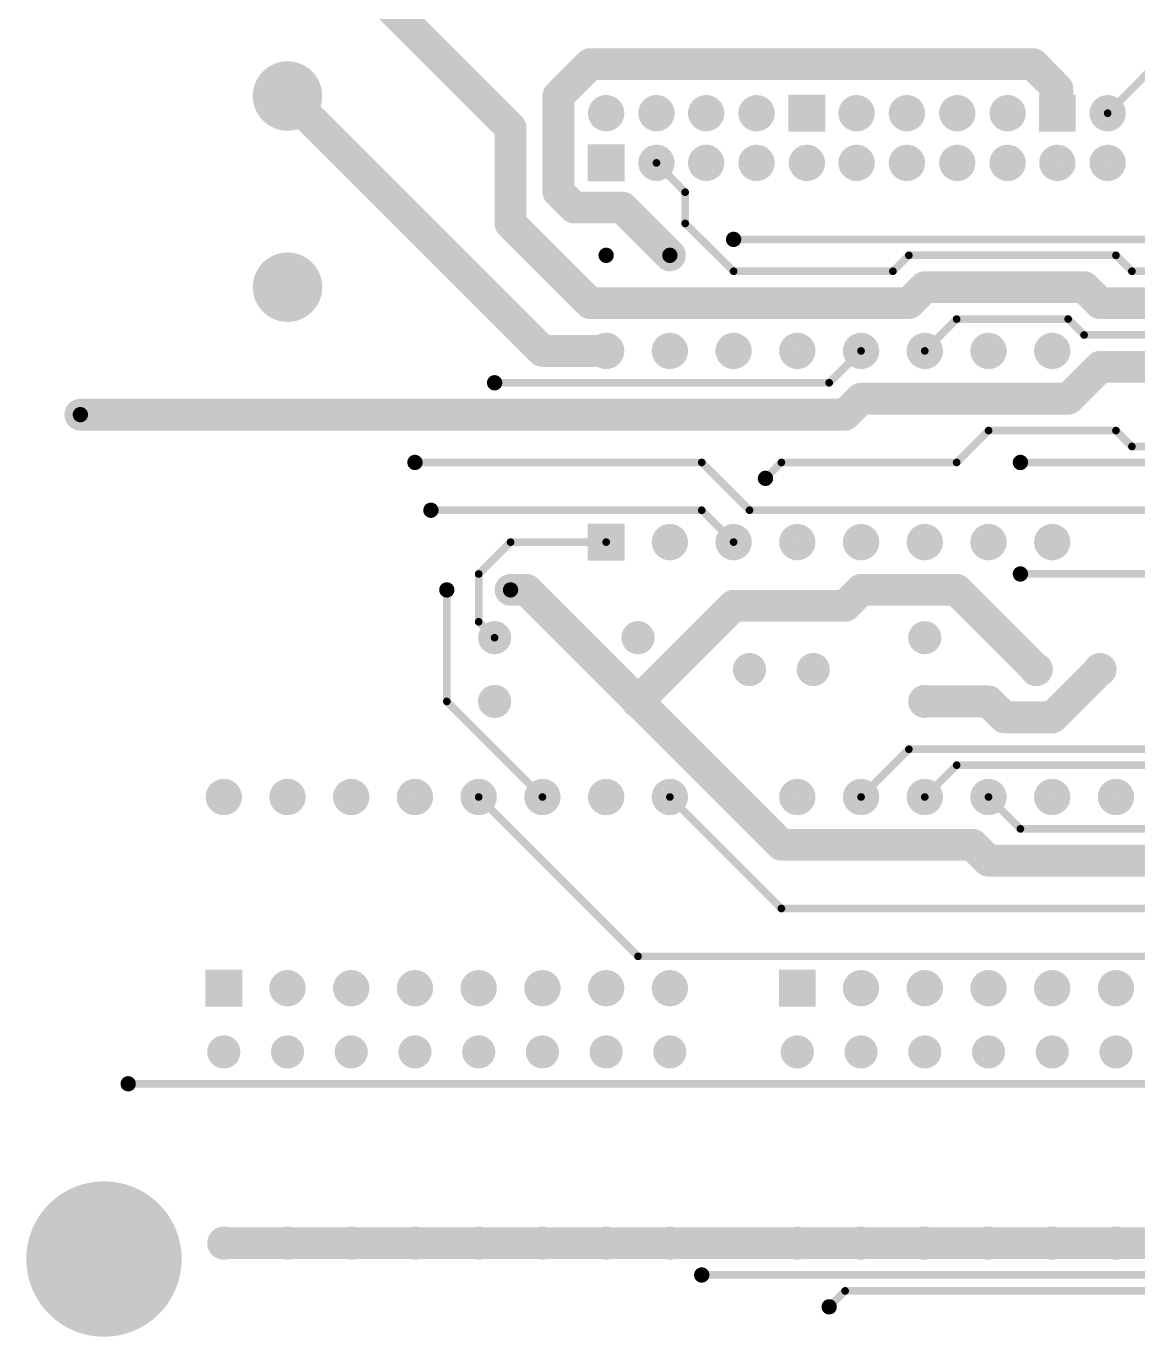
# Model space of a CAD drawing. Extents: x 0.24 to 7.39, y 0.21 to 4.62.
# Drawn here: x 0.236 to 1.98, y 0.224 to 2.28 of the extents above; entities that cross this region are included whole.
import ezdxf

# ---------------------------------------------------------------- set-up
doc = ezdxf.new("R2010")
doc.units = 0

msp = doc.modelspace()

# ---------------------------------------------------------------- linework, layer by layer
at = {"layer": 'TOP'}
for points, const_width in [([(0.996, 2.121), (0.646, 2.471)], 0.05), ([(2.184, 2.396), (1.933, 2.144)], 0.012), ([(1.121, 2.221), (1.071, 2.171)], 0.05), ([(1.816, 2.221), (1.121, 2.221)], 0.05), ([(1.854, 2.182), (1.816, 2.221)], 0.05), ([(1.854, 2.144), (1.854, 2.182)], 0.05), ([(1.046, 1.771), (0.646, 2.171)], 0.05), ([(1.071, 2.171), (1.071, 2.021)], 0.05), ([(0.996, 1.971), (0.996, 2.121)], 0.05), ([(1.27, 2.02), (1.225, 2.066)], 0.012), ([(1.071, 2.021), (1.096, 1.996)], 0.05), ([(1.096, 1.996), (1.171, 1.996)], 0.05), ([(1.171, 1.996), (1.246, 1.921)], 0.05), ([(1.27, 1.971), (1.27, 2.02)], 0.012), ([(1.121, 1.846), (0.996, 1.971)], 0.05), ([(1.346, 1.896), (1.27, 1.971)], 0.012), ([(1.996, 1.946), (1.346, 1.946)], 0.012), ([(1.621, 1.921), (1.596, 1.896)], 0.012), ([(1.946, 1.921), (1.621, 1.921)], 0.012), ([(1.971, 1.896), (1.946, 1.921)], 0.012), ([(1.596, 1.896), (1.346, 1.896)], 0.012), ([(1.646, 1.871), (1.621, 1.846)], 0.05), ([(1.896, 1.871), (1.646, 1.871)], 0.05), ([(1.921, 1.846), (1.896, 1.871)], 0.05), ([(2.196, 1.896), (1.971, 1.896)], 0.012), ([(1.621, 1.846), (1.121, 1.846)], 0.05), ([(2.771, 1.846), (1.921, 1.846)], 0.05), ([(1.696, 1.821), (1.646, 1.771)], 0.012), ([(1.871, 1.821), (1.696, 1.821)], 0.012), ([(1.896, 1.796), (1.871, 1.821)], 0.012), ([(1.146, 1.771), (1.046, 1.771)], 0.05), ([(2.846, 1.796), (1.896, 1.796)], 0.012), ([(1.546, 1.771), (1.496, 1.721)], 0.012), ([(1.921, 1.746), (1.871, 1.696)], 0.05), ([(3.021, 1.746), (1.921, 1.746)], 0.05), ([(1.496, 1.721), (0.971, 1.721)], 0.012), ([(1.546, 1.696), (1.521, 1.671)], 0.05), ([(1.871, 1.696), (1.546, 1.696)], 0.05), ([(1.521, 1.671), (0.321, 1.671)], 0.05), ([(1.746, 1.646), (1.696, 1.596)], 0.012), ([(1.946, 1.646), (1.746, 1.646)], 0.012), ([(1.971, 1.621), (1.946, 1.646)], 0.012), ([(2.796, 1.621), (1.971, 1.621)], 0.012), ([(1.296, 1.596), (0.846, 1.596)], 0.012), ([(1.371, 1.521), (1.296, 1.596)], 0.012), ([(1.421, 1.596), (1.396, 1.571)], 0.012), ([(1.696, 1.596), (1.421, 1.596)], 0.012), ([(2.746, 1.596), (1.796, 1.596)], 0.012), ([(0.871, 1.521), (1.296, 1.521)], 0.012), ([(1.296, 1.521), (1.346, 1.471)], 0.012), ([(2.121, 1.521), (1.371, 1.521)], 0.012), ([(0.996, 1.471), (0.946, 1.421)], 0.012), ([(1.146, 1.471), (0.996, 1.471)], 0.012), ([(0.946, 1.421), (0.946, 1.346)], 0.012), ([(1.021, 1.396), (0.996, 1.396)], 0.05), ([(1.196, 1.221), (1.021, 1.396)], 0.05), ([(1.521, 1.371), (1.546, 1.396)], 0.05), ([(1.546, 1.396), (1.696, 1.396)], 0.05), ([(1.696, 1.396), (1.821, 1.271)], 0.05), ([(2.121, 1.421), (1.796, 1.421)], 0.012), ([(0.896, 1.221), (0.896, 1.396)], 0.012), ([(1.196, 1.221), (1.346, 1.371)], 0.05), ([(1.346, 1.371), (1.521, 1.371)], 0.05), ([(0.946, 1.346), (0.971, 1.321)], 0.012), ([(1.921, 1.271), (1.846, 1.196)], 0.05), ([(1.421, 0.996), (1.196, 1.221)], 0.05), ([(1.746, 1.221), (1.646, 1.221)], 0.05), ([(1.771, 1.196), (1.746, 1.221)], 0.05), ([(1.046, 1.071), (0.896, 1.221)], 0.012), ([(1.846, 1.196), (1.771, 1.196)], 0.05), ([(1.621, 1.146), (1.546, 1.071)], 0.012), ([(2.646, 1.146), (1.621, 1.146)], 0.012), ([(1.646, 1.071), (1.696, 1.121)], 0.012), ([(1.696, 1.121), (2.671, 1.121)], 0.012), ([(0.946, 1.071), (1.196, 0.821)], 0.012), ([(1.421, 0.896), (1.246, 1.071)], 0.012), ([(1.796, 1.021), (1.746, 1.071)], 0.012), ([(1.721, 0.996), (1.421, 0.996)], 0.05), ([(1.746, 0.971), (1.721, 0.996)], 0.05), ([(2.671, 1.021), (1.796, 1.021)], 0.012), ([(2.971, 0.971), (1.746, 0.971)], 0.05), ([(2.796, 0.896), (1.421, 0.896)], 0.012), ([(1.196, 0.821), (2.246, 0.821)], 0.012), ([(3.171, 0.621), (0.396, 0.621)], 0.012), ([(0.546, 0.371), (0.646, 0.371)], 0.05), ([(0.646, 0.371), (0.746, 0.371)], 0.05), ([(0.746, 0.371), (0.846, 0.371)], 0.05), ([(0.846, 0.371), (0.946, 0.371)], 0.05), ([(0.946, 0.371), (1.046, 0.371)], 0.05), ([(1.046, 0.371), (1.146, 0.371)], 0.05), ([(1.146, 0.371), (1.246, 0.371)], 0.05), ([(1.246, 0.371), (1.446, 0.371)], 0.05), ([(1.446, 0.371), (1.546, 0.371)], 0.05), ([(1.546, 0.371), (1.646, 0.371)], 0.05), ([(1.646, 0.371), (1.746, 0.371)], 0.05), ([(1.746, 0.371), (1.846, 0.371)], 0.05), ([(1.846, 0.371), (1.946, 0.371)], 0.05), ([(1.946, 0.371), (2.046, 0.371)], 0.05), ([(2.171, 0.321), (1.296, 0.321)], 0.012), ([(1.496, 0.271), (1.521, 0.296)], 0.012), ([(1.521, 0.296), (2.221, 0.296)], 0.012)]:
    msp.add_lwpolyline(points, dxfattribs=dict(at, const_width=const_width))
for points, const_width in [([(1.1085, 2.221, 1), (1.1335, 2.221, 1)], 0.025), ([(1.1085, 2.221, 1), (1.1335, 2.221, 1)], 0.025), ([(1.8035, 2.221, 1), (1.8285, 2.221, 1)], 0.025), ([(1.8035, 2.221, 1), (1.8285, 2.221, 1)], 0.025), ([(0.619, 2.171, 1), (0.673, 2.171, 1)], 0.055), ([(1.8415, 2.182, 1), (1.8665, 2.182, 1)], 0.025), ([(1.8415, 2.182, 1), (1.8665, 2.182, 1)], 0.025), ([(0.6335, 2.171, 1), (0.6585, 2.171, 1)], 0.025), ([(1.0585, 2.171, 1), (1.0835, 2.171, 1)], 0.025), ([(1.0585, 2.171, 1), (1.0835, 2.171, 1)], 0.025), ([(1.132, 2.144, 1), (1.16, 2.144, 1)], 0.029), ([(1.211, 2.144, 1), (1.239, 2.144, 1)], 0.029), ([(1.289, 2.144, 1), (1.317, 2.144, 1)], 0.029), ([(1.368, 2.144, 1), (1.396, 2.144, 1)], 0.029), ([(1.525, 2.144, 1), (1.553, 2.144, 1)], 0.029), ([(1.604, 2.144, 1), (1.632, 2.144, 1)], 0.029), ([(1.683, 2.144, 1), (1.711, 2.144, 1)], 0.029), ([(1.762, 2.144, 1), (1.79, 2.144, 1)], 0.029), ([(1.8415, 2.144, 1), (1.8665, 2.144, 1)], 0.025), ([(1.919, 2.144, 1), (1.947, 2.144, 1)], 0.029), ([(0.9835, 2.121, 1), (1.0085, 2.121, 1)], 0.025), ([(0.9835, 2.121, 1), (1.0085, 2.121, 1)], 0.025), ([(1.93, 2.144, 1), (1.936, 2.144, 1)], 0.006), ([(1.211, 2.066, 1), (1.239, 2.066, 1)], 0.029), ([(1.289, 2.066, 1), (1.317, 2.066, 1)], 0.029), ([(1.368, 2.066, 1), (1.396, 2.066, 1)], 0.029), ([(1.447, 2.066, 1), (1.475, 2.066, 1)], 0.029), ([(1.525, 2.066, 1), (1.553, 2.066, 1)], 0.029), ([(1.604, 2.066, 1), (1.632, 2.066, 1)], 0.029), ([(1.683, 2.066, 1), (1.711, 2.066, 1)], 0.029), ([(1.762, 2.066, 1), (1.79, 2.066, 1)], 0.029), ([(1.84, 2.066, 1), (1.868, 2.066, 1)], 0.029), ([(1.919, 2.066, 1), (1.947, 2.066, 1)], 0.029), ([(1.222, 2.066, 1), (1.228, 2.066, 1)], 0.006), ([(1.0585, 2.021, 1), (1.0835, 2.021, 1)], 0.025), ([(1.0585, 2.021, 1), (1.0835, 2.021, 1)], 0.025), ([(1.0835, 1.996, 1), (1.1085, 1.996, 1)], 0.025), ([(1.0835, 1.996, 1), (1.1085, 1.996, 1)], 0.025), ([(1.1585, 1.996, 1), (1.1835, 1.996, 1)], 0.025), ([(1.1585, 1.996, 1), (1.1835, 1.996, 1)], 0.025), ([(1.267, 2.02, 1), (1.273, 2.02, 1)], 0.006), ([(1.267, 2.02, 1), (1.273, 2.02, 1)], 0.006), ([(0.9835, 1.971, 1), (1.0085, 1.971, 1)], 0.025), ([(0.9835, 1.971, 1), (1.0085, 1.971, 1)], 0.025), ([(1.267, 1.971, 1), (1.273, 1.971, 1)], 0.006), ([(1.267, 1.971, 1), (1.273, 1.971, 1)], 0.006), ([(1.34, 1.946, 1), (1.352, 1.946, 1)], 0.012), ([(1.2335, 1.921, 1), (1.2585, 1.921, 1)], 0.025), ([(1.343, 1.946, 1), (1.349, 1.946, 1)], 0.006), ([(0.619, 1.871, 1), (0.673, 1.871, 1)], 0.055), ([(1.14, 1.921, 1), (1.152, 1.921, 1)], 0.012), ([(1.24, 1.921, 1), (1.252, 1.921, 1)], 0.012), ([(1.618, 1.921, 1), (1.624, 1.921, 1)], 0.006), ([(1.618, 1.921, 1), (1.624, 1.921, 1)], 0.006), ([(1.943, 1.921, 1), (1.949, 1.921, 1)], 0.006), ([(1.943, 1.921, 1), (1.949, 1.921, 1)], 0.006), ([(1.343, 1.896, 1), (1.349, 1.896, 1)], 0.006), ([(1.343, 1.896, 1), (1.349, 1.896, 1)], 0.006), ([(1.593, 1.896, 1), (1.599, 1.896, 1)], 0.006), ([(1.593, 1.896, 1), (1.599, 1.896, 1)], 0.006), ([(1.6335, 1.871, 1), (1.6585, 1.871, 1)], 0.025), ([(1.6335, 1.871, 1), (1.6585, 1.871, 1)], 0.025), ([(1.8835, 1.871, 1), (1.9085, 1.871, 1)], 0.025), ([(1.8835, 1.871, 1), (1.9085, 1.871, 1)], 0.025), ([(1.968, 1.896, 1), (1.974, 1.896, 1)], 0.006), ([(1.968, 1.896, 1), (1.974, 1.896, 1)], 0.006), ([(1.1085, 1.846, 1), (1.1335, 1.846, 1)], 0.025), ([(1.1085, 1.846, 1), (1.1335, 1.846, 1)], 0.025), ([(1.6085, 1.846, 1), (1.6335, 1.846, 1)], 0.025), ([(1.6085, 1.846, 1), (1.6335, 1.846, 1)], 0.025), ([(1.9085, 1.846, 1), (1.9335, 1.846, 1)], 0.025), ([(1.9085, 1.846, 1), (1.9335, 1.846, 1)], 0.025), ([(1.693, 1.821, 1), (1.699, 1.821, 1)], 0.006), ([(1.693, 1.821, 1), (1.699, 1.821, 1)], 0.006), ([(1.868, 1.821, 1), (1.874, 1.821, 1)], 0.006), ([(1.868, 1.821, 1), (1.874, 1.821, 1)], 0.006), ([(1.0335, 1.771, 1), (1.0585, 1.771, 1)], 0.025), ([(1.0335, 1.771, 1), (1.0585, 1.771, 1)], 0.025), ([(1.132, 1.771, 1), (1.16, 1.771, 1)], 0.029), ([(1.1335, 1.771, 1), (1.1585, 1.771, 1)], 0.025), ([(1.232, 1.771, 1), (1.26, 1.771, 1)], 0.029), ([(1.332, 1.771, 1), (1.36, 1.771, 1)], 0.029), ([(1.432, 1.771, 1), (1.46, 1.771, 1)], 0.029), ([(1.532, 1.771, 1), (1.56, 1.771, 1)], 0.029), ([(1.632, 1.771, 1), (1.66, 1.771, 1)], 0.029), ([(1.732, 1.771, 1), (1.76, 1.771, 1)], 0.029), ([(1.832, 1.771, 1), (1.86, 1.771, 1)], 0.029), ([(1.893, 1.796, 1), (1.899, 1.796, 1)], 0.006), ([(1.893, 1.796, 1), (1.899, 1.796, 1)], 0.006), ([(1.543, 1.771, 1), (1.549, 1.771, 1)], 0.006), ([(1.643, 1.771, 1), (1.649, 1.771, 1)], 0.006), ([(1.9085, 1.746, 1), (1.9335, 1.746, 1)], 0.025), ([(1.9085, 1.746, 1), (1.9335, 1.746, 1)], 0.025), ([(0.965, 1.721, 1), (0.977, 1.721, 1)], 0.012), ([(0.968, 1.721, 1), (0.974, 1.721, 1)], 0.006), ([(1.493, 1.721, 1), (1.499, 1.721, 1)], 0.006), ([(1.493, 1.721, 1), (1.499, 1.721, 1)], 0.006), ([(1.5335, 1.696, 1), (1.5585, 1.696, 1)], 0.025), ([(1.5335, 1.696, 1), (1.5585, 1.696, 1)], 0.025), ([(1.8585, 1.696, 1), (1.8835, 1.696, 1)], 0.025), ([(1.8585, 1.696, 1), (1.8835, 1.696, 1)], 0.025), ([(0.3085, 1.671, 1), (0.3335, 1.671, 1)], 0.025), ([(1.5085, 1.671, 1), (1.5335, 1.671, 1)], 0.025), ([(1.5085, 1.671, 1), (1.5335, 1.671, 1)], 0.025), ([(0.315, 1.671, 1), (0.327, 1.671, 1)], 0.012), ([(1.743, 1.646, 1), (1.749, 1.646, 1)], 0.006), ([(1.743, 1.646, 1), (1.749, 1.646, 1)], 0.006), ([(1.943, 1.646, 1), (1.949, 1.646, 1)], 0.006), ([(1.943, 1.646, 1), (1.949, 1.646, 1)], 0.006), ([(1.968, 1.621, 1), (1.974, 1.621, 1)], 0.006), ([(1.968, 1.621, 1), (1.974, 1.621, 1)], 0.006), ([(0.84, 1.596, 1), (0.852, 1.596, 1)], 0.012), ([(1.79, 1.596, 1), (1.802, 1.596, 1)], 0.012), ([(0.843, 1.596, 1), (0.849, 1.596, 1)], 0.006), ([(1.293, 1.596, 1), (1.299, 1.596, 1)], 0.006), ([(1.293, 1.596, 1), (1.299, 1.596, 1)], 0.006), ([(1.418, 1.596, 1), (1.424, 1.596, 1)], 0.006), ([(1.418, 1.596, 1), (1.424, 1.596, 1)], 0.006), ([(1.693, 1.596, 1), (1.699, 1.596, 1)], 0.006), ([(1.693, 1.596, 1), (1.699, 1.596, 1)], 0.006), ([(1.793, 1.596, 1), (1.799, 1.596, 1)], 0.006), ([(1.39, 1.571, 1), (1.402, 1.571, 1)], 0.012), ([(1.393, 1.571, 1), (1.399, 1.571, 1)], 0.006), ([(0.865, 1.521, 1), (0.877, 1.521, 1)], 0.012), ([(0.868, 1.521, 1), (0.874, 1.521, 1)], 0.006), ([(1.293, 1.521, 1), (1.299, 1.521, 1)], 0.006), ([(1.293, 1.521, 1), (1.299, 1.521, 1)], 0.006), ([(1.368, 1.521, 1), (1.374, 1.521, 1)], 0.006), ([(1.368, 1.521, 1), (1.374, 1.521, 1)], 0.006), ([(1.232, 1.471, 1), (1.26, 1.471, 1)], 0.029), ([(1.332, 1.471, 1), (1.36, 1.471, 1)], 0.029), ([(1.432, 1.471, 1), (1.46, 1.471, 1)], 0.029), ([(1.532, 1.471, 1), (1.56, 1.471, 1)], 0.029), ([(1.632, 1.471, 1), (1.66, 1.471, 1)], 0.029), ([(1.732, 1.471, 1), (1.76, 1.471, 1)], 0.029), ([(1.832, 1.471, 1), (1.86, 1.471, 1)], 0.029), ([(0.993, 1.471, 1), (0.999, 1.471, 1)], 0.006), ([(0.993, 1.471, 1), (0.999, 1.471, 1)], 0.006), ([(1.143, 1.471, 1), (1.149, 1.471, 1)], 0.006), ([(1.343, 1.471, 1), (1.349, 1.471, 1)], 0.006), ([(0.943, 1.421, 1), (0.949, 1.421, 1)], 0.006), ([(0.943, 1.421, 1), (0.949, 1.421, 1)], 0.006), ([(0.9835, 1.396, 1), (1.0085, 1.396, 1)], 0.025), ([(1.0085, 1.396, 1), (1.0335, 1.396, 1)], 0.025), ([(1.0085, 1.396, 1), (1.0335, 1.396, 1)], 0.025), ([(1.5335, 1.396, 1), (1.5585, 1.396, 1)], 0.025), ([(1.5335, 1.396, 1), (1.5585, 1.396, 1)], 0.025), ([(1.6835, 1.396, 1), (1.7085, 1.396, 1)], 0.025), ([(1.6835, 1.396, 1), (1.7085, 1.396, 1)], 0.025), ([(1.79, 1.421, 1), (1.802, 1.421, 1)], 0.012), ([(1.793, 1.421, 1), (1.799, 1.421, 1)], 0.006), ([(0.89, 1.396, 1), (0.902, 1.396, 1)], 0.012), ([(0.893, 1.396, 1), (0.899, 1.396, 1)], 0.006), ([(0.99, 1.396, 1), (1.002, 1.396, 1)], 0.012), ([(1.3335, 1.371, 1), (1.3585, 1.371, 1)], 0.025), ([(1.3335, 1.371, 1), (1.3585, 1.371, 1)], 0.025), ([(1.5085, 1.371, 1), (1.5335, 1.371, 1)], 0.025), ([(1.5085, 1.371, 1), (1.5335, 1.371, 1)], 0.025), ([(0.943, 1.346, 1), (0.949, 1.346, 1)], 0.006), ([(0.943, 1.346, 1), (0.949, 1.346, 1)], 0.006), ([(0.958, 1.321, 1), (0.984, 1.321, 1)], 0.026), ([(1.183, 1.321, 1), (1.209, 1.321, 1)], 0.026), ([(1.633, 1.321, 1), (1.659, 1.321, 1)], 0.026), ([(0.968, 1.321, 1), (0.974, 1.321, 1)], 0.006), ([(1.358, 1.271, 1), (1.384, 1.271, 1)], 0.026), ([(1.458, 1.271, 1), (1.484, 1.271, 1)], 0.026), ([(1.808, 1.271, 1), (1.834, 1.271, 1)], 0.026), ([(1.8085, 1.271, 1), (1.8335, 1.271, 1)], 0.025), ([(1.908, 1.271, 1), (1.934, 1.271, 1)], 0.026), ([(1.9085, 1.271, 1), (1.9335, 1.271, 1)], 0.025), ([(0.958, 1.221, 1), (0.984, 1.221, 1)], 0.026), ([(1.183, 1.221, 1), (1.209, 1.221, 1)], 0.026), ([(1.1835, 1.221, 1), (1.2085, 1.221, 1)], 0.025), ([(1.1835, 1.221, 1), (1.2085, 1.221, 1)], 0.025), ([(1.1835, 1.221, 1), (1.2085, 1.221, 1)], 0.025), ([(1.633, 1.221, 1), (1.659, 1.221, 1)], 0.026), ([(1.6335, 1.221, 1), (1.6585, 1.221, 1)], 0.025), ([(1.7335, 1.221, 1), (1.7585, 1.221, 1)], 0.025), ([(1.7335, 1.221, 1), (1.7585, 1.221, 1)], 0.025), ([(0.893, 1.221, 1), (0.899, 1.221, 1)], 0.006), ([(0.893, 1.221, 1), (0.899, 1.221, 1)], 0.006), ([(1.7585, 1.196, 1), (1.7835, 1.196, 1)], 0.025), ([(1.7585, 1.196, 1), (1.7835, 1.196, 1)], 0.025), ([(1.8335, 1.196, 1), (1.8585, 1.196, 1)], 0.025), ([(1.8335, 1.196, 1), (1.8585, 1.196, 1)], 0.025), ([(1.618, 1.146, 1), (1.624, 1.146, 1)], 0.006), ([(1.618, 1.146, 1), (1.624, 1.146, 1)], 0.006), ([(1.693, 1.121, 1), (1.699, 1.121, 1)], 0.006), ([(1.693, 1.121, 1), (1.699, 1.121, 1)], 0.006), ([(0.532, 1.071, 1), (0.56, 1.071, 1)], 0.029), ([(0.632, 1.071, 1), (0.66, 1.071, 1)], 0.029), ([(0.732, 1.071, 1), (0.76, 1.071, 1)], 0.029), ([(0.832, 1.071, 1), (0.86, 1.071, 1)], 0.029), ([(0.932, 1.071, 1), (0.96, 1.071, 1)], 0.029), ([(1.032, 1.071, 1), (1.06, 1.071, 1)], 0.029), ([(1.132, 1.071, 1), (1.16, 1.071, 1)], 0.029), ([(1.232, 1.071, 1), (1.26, 1.071, 1)], 0.029), ([(1.432, 1.071, 1), (1.46, 1.071, 1)], 0.029), ([(1.532, 1.071, 1), (1.56, 1.071, 1)], 0.029), ([(1.632, 1.071, 1), (1.66, 1.071, 1)], 0.029), ([(1.732, 1.071, 1), (1.76, 1.071, 1)], 0.029), ([(1.832, 1.071, 1), (1.86, 1.071, 1)], 0.029), ([(1.932, 1.071, 1), (1.96, 1.071, 1)], 0.029), ([(0.943, 1.071, 1), (0.949, 1.071, 1)], 0.006), ([(1.043, 1.071, 1), (1.049, 1.071, 1)], 0.006), ([(1.243, 1.071, 1), (1.249, 1.071, 1)], 0.006), ([(1.543, 1.071, 1), (1.549, 1.071, 1)], 0.006), ([(1.643, 1.071, 1), (1.649, 1.071, 1)], 0.006), ([(1.743, 1.071, 1), (1.749, 1.071, 1)], 0.006), ([(1.4085, 0.996, 1), (1.4335, 0.996, 1)], 0.025), ([(1.4085, 0.996, 1), (1.4335, 0.996, 1)], 0.025), ([(1.7085, 0.996, 1), (1.7335, 0.996, 1)], 0.025), ([(1.7085, 0.996, 1), (1.7335, 0.996, 1)], 0.025), ([(1.793, 1.021, 1), (1.799, 1.021, 1)], 0.006), ([(1.793, 1.021, 1), (1.799, 1.021, 1)], 0.006), ([(1.7335, 0.971, 1), (1.7585, 0.971, 1)], 0.025), ([(1.7335, 0.971, 1), (1.7585, 0.971, 1)], 0.025), ([(1.418, 0.896, 1), (1.424, 0.896, 1)], 0.006), ([(1.418, 0.896, 1), (1.424, 0.896, 1)], 0.006), ([(1.193, 0.821, 1), (1.199, 0.821, 1)], 0.006), ([(1.193, 0.821, 1), (1.199, 0.821, 1)], 0.006), ([(0.632, 0.771, 1), (0.66, 0.771, 1)], 0.029), ([(0.732, 0.771, 1), (0.76, 0.771, 1)], 0.029), ([(0.832, 0.771, 1), (0.86, 0.771, 1)], 0.029), ([(0.932, 0.771, 1), (0.96, 0.771, 1)], 0.029), ([(1.032, 0.771, 1), (1.06, 0.771, 1)], 0.029), ([(1.132, 0.771, 1), (1.16, 0.771, 1)], 0.029), ([(1.232, 0.771, 1), (1.26, 0.771, 1)], 0.029), ([(1.532, 0.771, 1), (1.56, 0.771, 1)], 0.029), ([(1.632, 0.771, 1), (1.66, 0.771, 1)], 0.029), ([(1.732, 0.771, 1), (1.76, 0.771, 1)], 0.029), ([(1.832, 0.771, 1), (1.86, 0.771, 1)], 0.029), ([(1.932, 0.771, 1), (1.96, 0.771, 1)], 0.029), ([(0.533, 0.671, 1), (0.559, 0.671, 1)], 0.026), ([(0.633, 0.671, 1), (0.659, 0.671, 1)], 0.026), ([(0.733, 0.671, 1), (0.759, 0.671, 1)], 0.026), ([(0.833, 0.671, 1), (0.859, 0.671, 1)], 0.026), ([(0.933, 0.671, 1), (0.959, 0.671, 1)], 0.026), ([(1.033, 0.671, 1), (1.059, 0.671, 1)], 0.026), ([(1.133, 0.671, 1), (1.159, 0.671, 1)], 0.026), ([(1.233, 0.671, 1), (1.259, 0.671, 1)], 0.026), ([(1.433, 0.671, 1), (1.459, 0.671, 1)], 0.026), ([(1.533, 0.671, 1), (1.559, 0.671, 1)], 0.026), ([(1.633, 0.671, 1), (1.659, 0.671, 1)], 0.026), ([(1.733, 0.671, 1), (1.759, 0.671, 1)], 0.026), ([(1.833, 0.671, 1), (1.859, 0.671, 1)], 0.026), ([(1.933, 0.671, 1), (1.959, 0.671, 1)], 0.026), ([(0.39, 0.621, 1), (0.402, 0.621, 1)], 0.012), ([(0.393, 0.621, 1), (0.399, 0.621, 1)], 0.006), ([(0.297, 0.346, 1), (0.419, 0.346, 1)], 0.122), ([(0.533, 0.371, 1), (0.559, 0.371, 1)], 0.026), ([(0.5335, 0.371, 1), (0.5585, 0.371, 1)], 0.025), ([(0.633, 0.371, 1), (0.659, 0.371, 1)], 0.026), ([(0.6335, 0.371, 1), (0.6585, 0.371, 1)], 0.025), ([(0.6335, 0.371, 1), (0.6585, 0.371, 1)], 0.025), ([(0.733, 0.371, 1), (0.759, 0.371, 1)], 0.026), ([(0.7335, 0.371, 1), (0.7585, 0.371, 1)], 0.025), ([(0.7335, 0.371, 1), (0.7585, 0.371, 1)], 0.025), ([(0.833, 0.371, 1), (0.859, 0.371, 1)], 0.026), ([(0.8335, 0.371, 1), (0.8585, 0.371, 1)], 0.025), ([(0.8335, 0.371, 1), (0.8585, 0.371, 1)], 0.025), ([(0.933, 0.371, 1), (0.959, 0.371, 1)], 0.026), ([(0.9335, 0.371, 1), (0.9585, 0.371, 1)], 0.025), ([(0.9335, 0.371, 1), (0.9585, 0.371, 1)], 0.025), ([(1.033, 0.371, 1), (1.059, 0.371, 1)], 0.026), ([(1.0335, 0.371, 1), (1.0585, 0.371, 1)], 0.025), ([(1.0335, 0.371, 1), (1.0585, 0.371, 1)], 0.025), ([(1.133, 0.371, 1), (1.159, 0.371, 1)], 0.026), ([(1.1335, 0.371, 1), (1.1585, 0.371, 1)], 0.025), ([(1.1335, 0.371, 1), (1.1585, 0.371, 1)], 0.025), ([(1.233, 0.371, 1), (1.259, 0.371, 1)], 0.026), ([(1.2335, 0.371, 1), (1.2585, 0.371, 1)], 0.025), ([(1.2335, 0.371, 1), (1.2585, 0.371, 1)], 0.025), ([(1.433, 0.371, 1), (1.459, 0.371, 1)], 0.026), ([(1.4335, 0.371, 1), (1.4585, 0.371, 1)], 0.025), ([(1.4335, 0.371, 1), (1.4585, 0.371, 1)], 0.025), ([(1.533, 0.371, 1), (1.559, 0.371, 1)], 0.026), ([(1.5335, 0.371, 1), (1.5585, 0.371, 1)], 0.025), ([(1.5335, 0.371, 1), (1.5585, 0.371, 1)], 0.025), ([(1.633, 0.371, 1), (1.659, 0.371, 1)], 0.026), ([(1.6335, 0.371, 1), (1.6585, 0.371, 1)], 0.025), ([(1.6335, 0.371, 1), (1.6585, 0.371, 1)], 0.025), ([(1.733, 0.371, 1), (1.759, 0.371, 1)], 0.026), ([(1.7335, 0.371, 1), (1.7585, 0.371, 1)], 0.025), ([(1.7335, 0.371, 1), (1.7585, 0.371, 1)], 0.025), ([(1.833, 0.371, 1), (1.859, 0.371, 1)], 0.026), ([(1.8335, 0.371, 1), (1.8585, 0.371, 1)], 0.025), ([(1.8335, 0.371, 1), (1.8585, 0.371, 1)], 0.025), ([(1.933, 0.371, 1), (1.959, 0.371, 1)], 0.026), ([(1.9335, 0.371, 1), (1.9585, 0.371, 1)], 0.025), ([(1.9335, 0.371, 1), (1.9585, 0.371, 1)], 0.025), ([(1.29, 0.321, 1), (1.302, 0.321, 1)], 0.012), ([(1.293, 0.321, 1), (1.299, 0.321, 1)], 0.006), ([(1.518, 0.296, 1), (1.524, 0.296, 1)], 0.006), ([(1.518, 0.296, 1), (1.524, 0.296, 1)], 0.006), ([(1.49, 0.271, 1), (1.502, 0.271, 1)], 0.012), ([(1.493, 0.271, 1), (1.499, 0.271, 1)], 0.006)]:
    msp.add_lwpolyline(points, format="xyb", close=True, dxfattribs=dict(at, const_width=const_width))
for points in [[(1.432, 2.115), (1.49, 2.115), (1.432, 2.173), (1.49, 2.173)], [(1.825, 2.115), (1.883, 2.115), (1.825, 2.173), (1.883, 2.173)], [(1.117, 2.037), (1.175, 2.037), (1.117, 2.095), (1.175, 2.095)], [(1.117, 1.442), (1.175, 1.442), (1.117, 1.5), (1.175, 1.5)], [(0.517, 0.742), (0.575, 0.742), (0.517, 0.8), (0.575, 0.8)], [(1.417, 0.742), (1.475, 0.742), (1.417, 0.8), (1.475, 0.8)]]:
    msp.add_solid(points, dxfattribs=at)

doc.saveas('drawing.dxf')
